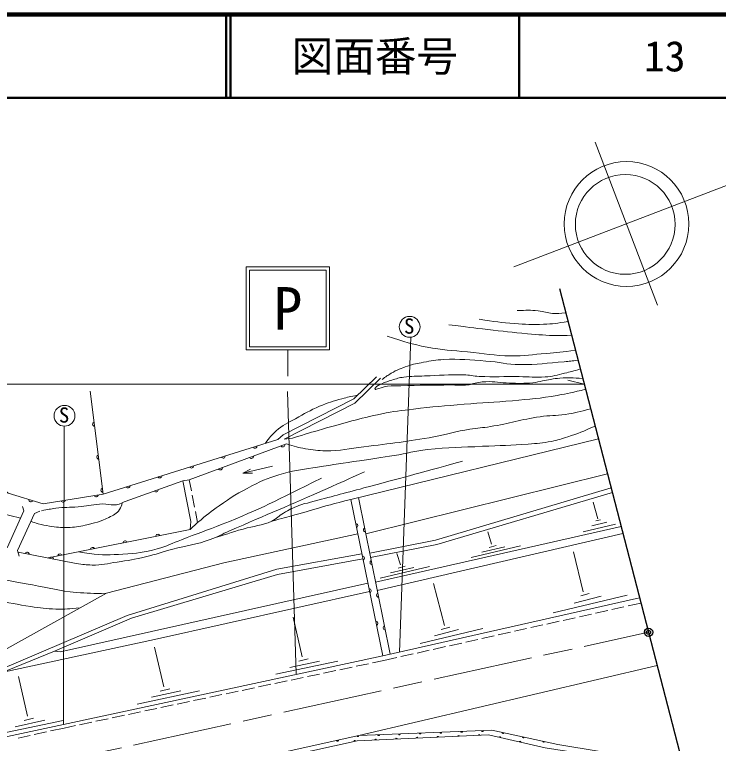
# Model space of a CAD drawing. Units: millimetres, scale not verified. Extents: x 40000 to 680000, y 20000 to 380000.
# Drawn here: x 483284 to 567951, y 292346 to 380000 of the extents above; entities that cross this region are included whole.
import ezdxf
from ezdxf.enums import TextEntityAlignment as Align

# ---------------------------------------------------------------- set-up
doc = ezdxf.new("R2010")
doc.units = ezdxf.units.MM
doc.header["$LTSCALE"] = 1000
doc.header["$PDMODE"] = 32
doc.header["$PDSIZE"] = 500
doc.linetypes.add('CHAIN', pattern=[18.5, 12, -1.5, 3.5, -1.5])
for name, color, linetype, lineweight in [('M-BGD', 7, 'Continuous', 13), ('M-BMK', 2, 'CHAIN', 13), ('M-BMK-SRVR', 3, 'Continuous', 25), ('M-STR-HTXT', 7, 'Continuous', 13), ('M-STR-STRC', 7, 'Continuous', 13), ('M-TTL', 2, 'Continuous', 140), ('M-TTL-LINE', 7, 'Continuous', 50)]:
    doc.layers.add(name, color=color, linetype=linetype, lineweight=lineweight)
doc.layers.add('M-OTRS', color=6, linetype='Continuous')
doc.layers.add('M-TTL-TXT', color=7, linetype='Continuous')
doc.styles.add('ＭＳ ゴシック', font='')
doc.styles.get('ＭＳ ゴシック').set_extended_font_data('MS Gothic')

msp = doc.modelspace()

# ---------------------------------------------------------------- linework, layer by layer
at = {"layer": 'M-BGD'}
for p, q in [((530954, 341205), (529604, 303329)), ((524082, 333778), (526834, 336437)), ((527285, 336291), (524215, 333260)), ((492371, 334712), (493935, 322339)), ((515601, 329458), (524082, 333778)), ((524215, 333260), (515721, 328940)), ((489267, 330497), (489176, 294631)), ((514945, 328904), (515601, 329458)), ((515721, 328940), (516718, 329059)), ((523727, 321699), (553516, 328982)), ((504297, 324046), (515977, 328366)), ((514299, 325709), (510753, 324845)), ((510753, 324845), (511652, 325318)), ((510753, 324845), (511905, 324838)), ((525541, 317538), (554608, 324764)), ((496567, 321457), (503519, 323926)), ((503519, 323926), (504297, 324046)), ((503519, 323926), (504476, 319041)), ((504297, 324046), (504559, 322704)), ((533928, 316802), (555041, 323092)), ((504655, 322214), (504944, 320742)), ((527577, 302870), (523727, 321699)), ((524655, 321926), (528462, 303070)), ((534094, 316282), (555193, 322507)), ((484414, 320320), (484235, 320859)), ((553458, 319355), (552873, 321375)), ((484414, 320320), (482401, 315874)), ((485661, 320002), (483647, 315556)), ((485661, 320002), (486328, 320261)), ((505040, 320251), (505303, 318910)), ((553218, 319115), (553777, 319248)), ((504476, 319041), (504416, 318084)), ((504416, 318084), (505303, 318910)), ((526709, 311755), (556244, 318448)), ((551676, 317786), (555558, 318730)), ((552713, 318530), (554508, 318956)), ((504416, 318084), (487322, 314647)), ((508449, 314066), (524579, 317534)), ((556469, 317578), (526912, 310748)), ((540657, 316297), (540205, 317799)), ((526005, 315242), (533928, 316802)), ((483647, 315556), (483832, 314862)), ((526112, 314713), (534094, 316282)), ((538224, 314702), (544140, 316111)), ((539474, 315340), (542265, 316005)), ((540391, 315912), (541229, 316151)), ((490690, 313995), (483703, 315347)), ((514847, 313287), (525067, 315147)), ((529693, 313813), (529278, 315194)), ((551693, 310588), (550537, 315393)), ((494340, 310399), (508449, 314066)), ((514907, 312649), (525188, 314553)), ((514847, 313287), (496844, 307747)), ((527261, 312218), (533176, 313627)), ((528510, 312856), (531302, 313520)), ((529427, 313427), (530265, 313666)), ((497338, 307395), (514907, 312649)), ((525785, 311634), (488818, 303367)), ((534999, 306522), (533683, 311586)), ((477524, 301050), (494340, 310399)), ((500134, 304836), (525992, 310624)), ((551394, 310090), (552391, 310389)), ((558469, 309854), (527577, 302870)), ((548084, 308036), (556977, 310170)), ((550617, 309212), (553827, 310070)), ((555126, 308451), (556590, 308778)), ((557078, 308886), (558630, 309233)), ((496844, 307747), (477677, 299583)), ((551222, 307579), (552686, 307906)), ((553174, 308015), (554638, 308342)), ((488076, 303434), (497338, 307395)), ((517886, 302744), (516790, 307516)), ((547318, 306707), (548782, 307034)), ((549270, 307143), (550734, 307470)), ((532068, 304348), (539605, 306183)), ((533783, 305266), (536694, 306043)), ((534601, 306063), (535637, 306342)), ((543414, 305836), (544878, 306163)), ((545366, 306272), (546830, 306599)), ((539510, 304964), (540974, 305291)), ((541462, 305400), (542926, 305727)), ((481924, 300932), (500134, 304836)), ((535606, 304093), (537070, 304420)), ((537558, 304528), (539022, 304855)), ((477530, 299144), (488076, 303434)), ((488818, 303367), (488076, 303434)), ((501225, 299169), (500128, 303941)), ((531702, 303221), (533166, 303548)), ((533654, 303657), (535118, 303984)), ((489176, 294631), (527577, 302870)), ((517461, 302226), (518604, 302505)), ((527710, 302330), (529263, 302676)), ((529751, 302785), (531215, 303112)), ((514696, 300657), (522180, 302239)), ((516398, 301468), (519947, 302252)), ((524372, 301624), (525840, 301935)), ((560581, 301700), (524714, 293297)), ((526329, 302038), (527710, 302330)), ((518502, 300384), (519969, 300694)), ((520459, 300798), (521926, 301108)), ((522415, 301211), (523883, 301521)), ((484847, 295628), (483750, 300400)), ((514588, 299557), (516056, 299867)), ((516545, 299971), (518013, 300281)), ((500799, 298651), (501942, 298930)), ((510675, 298731), (512142, 299041)), ((512631, 299144), (514099, 299454)), ((498034, 297082), (505518, 298664)), ((499736, 297893), (503285, 298678)), ((506761, 297904), (508228, 298214)), ((508718, 298317), (510185, 298627)), ((502847, 297077), (504315, 297387)), ((504804, 297490), (506272, 297800)), ((498934, 296250), (500401, 296560)), ((500890, 296663), (502358, 296973)), ((495020, 295423), (496488, 295733)), ((496977, 295837), (498444, 296147)), ((489176, 294631), (477741, 292156)), ((481657, 293541), (489140, 295123)), ((483358, 294352), (486907, 295136)), ((484421, 295110), (485565, 295389)), ((491106, 294596), (492574, 294906)), ((493063, 295010), (494531, 295320)), ((485652, 293419), (487117, 293738)), ((487606, 293845), (489236, 294201)), ((489236, 294201), (490617, 294493)), ((483698, 292992), (485163, 293312))]:
    msp.add_line(p, q, dxfattribs=at)
for points in [[(472581, 331042), (482495, 322429), (486712, 321173), (493935, 322339), (514945, 328904)], [(377915, 261818), (476832, 282659), (524714, 293297), (540699, 293923), (548640, 292228), (563675, 289751)], [(563816, 289208), (547111, 291836), (540292, 293361), (524510, 292670), (477007, 282202), (406154, 266919), (377931, 261347)]]:
    msp.add_lwpolyline(points, dxfattribs=at)
for centre in [(530810, 342447), (489290, 331747)]:
    msp.add_circle(centre, 1250, dxfattribs=at)
for centre, radius, start, end in [((492928, 330751), 256, 109.8872, 264.52644), ((512197, 328104), 256, 210.03209, 4.67132), ((515532, 328261), 256, 212.97697, 7.6162), ((493430, 326782), 256, 109.8872, 264.52644), ((508379, 326911), 256, 210.03209, 4.67132), ((511780, 326873), 256, 212.97697, 7.6162), ((504561, 325718), 256, 210.03209, 4.67132), ((508029, 325486), 256, 212.97697, 7.6162), ((500743, 324525), 256, 210.03209, 4.67132), ((493932, 322814), 256, 109.8872, 264.52644), ((496925, 323332), 256, 210.03209, 4.67132), ((500317, 322849), 256, 212.23352, 6.87275), ((493087, 322259), 256, 201.85392, 356.49315), ((485259, 321665), 256, 176.09304, 330.73228), ((489138, 321621), 256, 201.85392, 356.49315), ((524316, 318535), 256, 294.23774, 88.87697), ((525502, 318016), 256, 114.09636, 268.7356), ((500506, 317240), 256, 24.04896, 178.68819), ((496584, 316452), 256, 24.04896, 178.68819), ((492663, 315663), 256, 24.04896, 178.68819), ((484789, 315080), 256, 1.72632, 156.36555), ((487734, 314510), 256, 1.72632, 156.36555), ((488741, 314875), 256, 24.04896, 178.68819), ((525118, 314616), 256, 294.23774, 88.87697), ((526294, 314095), 256, 114.09636, 268.7356), ((525919, 310697), 256, 294.23774, 88.87697), ((527085, 310175), 256, 114.09636, 268.7356), ((526721, 306778), 256, 294.23774, 88.87697), ((527877, 306254), 256, 114.09636, 268.7356), ((534568, 293683), 100, 182.24407, 2.24407), ((537066, 293781), 100, 182.24407, 2.24407), ((539564, 293879), 100, 182.24407, 2.24407), ((542033, 293638), 100, 167.95192, 347.95192), ((524579, 293267), 100, 192.5253, 12.5253), ((526702, 292766), 100, 2.50788, 182.50788), ((527074, 293389), 100, 182.24407, 2.24407), ((529200, 292876), 100, 2.50788, 182.50788), ((529572, 293487), 100, 182.24407, 2.24407), ((531698, 292985), 100, 2.50788, 182.50788), ((532070, 293585), 100, 182.24407, 2.24407), ((534195, 293094), 100, 2.50788, 182.50788), ((536693, 293204), 100, 2.50788, 182.50788), ((539190, 293313), 100, 2.50788, 182.50788), ((541656, 293056), 100, 347.39139, 167.39139), ((544478, 293116), 100, 167.95192, 347.95192), ((522138, 292724), 100, 192.5253, 12.5253), ((524212, 292604), 100, 12.42691, 192.42691), ((544095, 292511), 100, 347.39139, 167.39139), ((546923, 292595), 100, 167.95192, 347.95192)]:
    msp.add_arc(centre, radius, start, end, dxfattribs=at)
for points, knots in [([(543727, 344395), (544907, 344441), (545283, 344477), (546270, 344365), (546953, 344287), (547318, 344109), (548004, 344066), (548626, 344027), (548870, 344045), (549598, 344113)], [0, 0, 0, 0, 1, 1, 1, 2, 2, 2, 3, 3, 3, 3]), ([(539151, 343378), (541164, 343060), (541748, 342952), (543428, 342840), (544781, 342749), (545544, 342679), (546898, 342750), (548062, 342811), (548487, 342868), (549864, 343087)], [0, 0, 0, 0, 1, 1, 1, 2, 2, 2, 3, 3, 3, 3]), ([(535533, 342690), (537795, 342404), (538374, 342330), (540198, 342122), (542066, 341909), (543111, 341775), (544984, 341614), (546383, 341493), (547168, 341410), (548572, 341404), (549244, 341402), (549474, 341399), (550293, 341431)], [0, 0, 0, 0, 1, 1, 1, 2, 2, 2, 3, 3, 3, 4, 4, 4, 4]), ([(528115, 341344), (530304, 340608), (530996, 340373), (532901, 339999), (534782, 339629), (535869, 339628), (537776, 339430), (539806, 339220), (540939, 338980), (542980, 338952), (544642, 338929), (545570, 339106), (547227, 339251), (548611, 339372), (549058, 339418), (550765, 339606)], [0, 0, 0, 0, 1, 1, 1, 2, 2, 2, 3, 3, 3, 4, 4, 4, 5, 5, 5, 5]), ([(527485, 336122), (527973, 336495), (528140, 336602), (528588, 336867), (529305, 337290), (529757, 337440), (530542, 337717), (531277, 337977), (531716, 338044), (532483, 338183), (533422, 338351), (533949, 338466), (534902, 338515), (536887, 338616), (538003, 338458), (539986, 338335), (541597, 338236), (542480, 337885), (544094, 337897), (546170, 337912), (547330, 338065), (549397, 338256), (550052, 338316), (550264, 338333), (551073, 338420)], [0, 0, 0, 0, 1, 1, 1, 2, 2, 2, 3, 3, 3, 4, 4, 4, 5, 5, 5, 6, 6, 6, 7, 7, 7, 8, 8, 8, 8]), ([(551341, 337381), (550443, 337110), (550188, 337038), (549437, 336860), (548535, 336646), (548030, 336485), (547104, 336421), (545892, 336338), (545209, 336452), (543994, 336461), (542109, 336476), (541052, 336409), (539169, 336481), (538433, 336509), (538031, 336671), (537295, 336680), (535464, 336704), (534438, 336620), (532609, 336541), (531627, 336498), (531071, 336529), (530097, 336401), (529524, 336326), (529216, 336204), (528661, 336042), (528176, 335901), (527905, 335813), (527445, 335604), (527121, 335456), (526879, 335398), (526685, 335099), (526646, 335039), (526607, 334950), (526641, 334921), (526727, 334849), (526916, 334992), (527093, 335037), (527508, 335141), (527730, 335262), (528156, 335302), (528777, 335361), (529128, 335347), (529751, 335365), (532097, 335431), (533412, 335439), (535759, 335453), (536455, 335457), (536846, 335401), (537541, 335440), (538160, 335474), (538484, 335658), (539096, 335759), (539441, 335816), (539637, 335840), (539986, 335852), (541089, 335889), (541702, 335707), (542804, 335679), (543910, 335652), (544535, 335612), (545636, 335719), (546099, 335764), (546349, 335856), (546805, 335945), (547179, 336017), (547386, 336072), (547762, 336131), (548202, 336200), (548449, 336235), (548892, 336277), (549960, 336379), (550359, 336314), (551638, 336236)], [0, 0, 0, 0, 1, 1, 1, 2, 2, 2, 3, 3, 3, 4, 4, 4, 5, 5, 5, 6, 6, 6, 7, 7, 7, 8, 8, 8, 9, 9, 9, 10, 10, 10, 11, 11, 11, 12, 12, 12, 13, 13, 13, 14, 14, 14, 15, 15, 15, 16, 16, 16, 17, 17, 17, 18, 18, 18, 19, 19, 19, 20, 20, 20, 21, 21, 21, 22, 22, 22, 23, 23, 23, 24, 24, 24, 24]), ([(516718, 329059), (518441, 329599), (518901, 329730), (520307, 330136), (523075, 330935), (524631, 331373), (527445, 331990), (528921, 332314), (529774, 332361), (531273, 332549), (533641, 332845), (534977, 332922), (537354, 333127), (539634, 333323), (540918, 333352), (543197, 333566), (545297, 333763), (546485, 333822), (548560, 334204), (549901, 334450), (550369, 334546), (551972, 334947)], [0, 0, 0, 0, 1, 1, 1, 2, 2, 2, 3, 3, 3, 4, 4, 4, 5, 5, 5, 6, 6, 6, 7, 7, 7, 7]), ([(513467, 328442), (513969, 329160), (514182, 329413), (514744, 329937), (515530, 330669), (516142, 330863), (517077, 331392), (518183, 332019), (518796, 332394), (519968, 332888), (520992, 333319), (521585, 333526), (522660, 333805), (523383, 333993), (523643, 334052), (524529, 334210)], [0, 0, 0, 0, 1, 1, 1, 2, 2, 2, 3, 3, 3, 4, 4, 4, 5, 5, 5, 5]), ([(552580, 332596), (551166, 332215), (550735, 332097), (549527, 331911), (548356, 331730), (547677, 331824), (546506, 331642), (544152, 331274), (542873, 330851), (540525, 330445), (539562, 330279), (539005, 330309), (538042, 330146), (536346, 329859), (535430, 329522), (533736, 329219), (530460, 328634), (528604, 328428), (525302, 328023), (523506, 327802), (522504, 327518), (520696, 327544), (519745, 327558), (519209, 327618), (518273, 327783), (517362, 327945), (517032, 328044), (515977, 328366)], [0, 0, 0, 0, 1, 1, 1, 2, 2, 2, 3, 3, 3, 4, 4, 4, 5, 5, 5, 6, 6, 6, 7, 7, 7, 8, 8, 8, 9, 9, 9, 9]), ([(505303, 318910), (506483, 319899), (506844, 320178), (507885, 320920), (509348, 321962), (510210, 322500), (511813, 323312), (513245, 324038), (514096, 324371), (515641, 324808), (517204, 325249), (518128, 325292), (519729, 325565), (521694, 325900), (522802, 326043), (524773, 326343), (526408, 326592), (527329, 326701), (528960, 326971), (530529, 327231), (531390, 327495), (532968, 327689), (535535, 328004), (536995, 327939), (539578, 328077), (541727, 328193), (542935, 328179), (545081, 328347), (546171, 328432), (546788, 328469), (547862, 328676), (548647, 328827), (549073, 328977), (549836, 329214), (551154, 329622), (551595, 329847), (553120, 330514)], [0, 0, 0, 0, 1, 1, 1, 2, 2, 2, 3, 3, 3, 4, 4, 4, 5, 5, 5, 6, 6, 6, 7, 7, 7, 8, 8, 8, 9, 9, 9, 10, 10, 10, 11, 11, 11, 12, 12, 12, 12]), ([(484012, 319432), (482722, 319745), (482344, 319860), (481295, 320200), (479588, 320753), (478656, 321157), (477048, 321954), (476380, 322285), (476041, 322549), (475473, 323031), (474076, 324216), (473602, 325192), (472383, 326560), (471051, 328054), (470616, 328523), (468933, 330348)], [0, 0, 0, 0, 1, 1, 1, 2, 2, 2, 3, 3, 3, 4, 4, 4, 5, 5, 5, 5]), ([(506821, 316877), (508714, 317506), (509216, 317676), (510769, 318133), (512117, 318530), (512967, 318489), (514238, 319090), (514831, 319370), (515059, 319703), (515617, 320047), (516311, 320476), (516739, 320651), (517491, 320964), (518009, 321180), (518333, 321203), (518874, 321350), (521383, 322033), (522795, 322392), (525307, 323065), (529937, 324305), (531387, 324704), (537151, 326275)], [0, 0, 0, 0, 1, 1, 1, 2, 2, 2, 3, 3, 3, 4, 4, 4, 5, 5, 5, 6, 6, 6, 7, 7, 7, 7]), ([(490690, 313995), (491559, 313843), (491859, 313817), (492615, 313796), (493791, 313764), (494441, 313984), (495605, 314155), (496956, 314355), (497717, 314464), (499045, 314783), (500332, 315093), (501028, 315361), (502305, 315711), (504062, 316191), (505119, 316227), (506821, 316877), (507739, 317228), (508223, 317499), (509124, 317894), (513728, 319915), (516345, 320960), (520937, 323008), (522681, 323785), (523235, 324030), (525394, 325012)], [0, 0, 0, 0, 1, 1, 1, 2, 2, 2, 3, 3, 3, 4, 4, 4, 5, 5, 5, 6, 6, 6, 7, 7, 7, 8, 8, 8, 8]), ([(491022, 315391), (491618, 315260), (491808, 315242), (492316, 315172), (493866, 314958), (494760, 315025), (496323, 315112), (497951, 315204), (498881, 315299), (500451, 315740), (501618, 316069), (502218, 316417), (503352, 316847), (505266, 317574), (506353, 317945), (508256, 318701), (513045, 320605), (514585, 321480), (520220, 324264)], [0, 0, 0, 0, 1, 1, 1, 2, 2, 2, 3, 3, 3, 4, 4, 4, 5, 5, 5, 6, 6, 6, 6]), ([(514238, 319090), (515585, 319443), (515931, 319535), (517013, 319835), (518365, 320209), (519111, 320457), (520462, 320831), (521734, 321183), (522143, 321290), (523727, 321699)], [0, 0, 0, 0, 1, 1, 1, 2, 2, 2, 3, 3, 3, 3]), ([(496229, 321263), (496153, 320918), (496082, 320761), (495910, 320479), (495586, 319945), (495178, 319816), (494621, 319535), (493580, 319010), (492921, 318872), (491789, 318591), (490981, 318391), (490508, 318354), (489676, 318312), (488813, 318268), (488325, 318358), (487469, 318485), (486935, 318564), (486631, 318607), (486114, 318764), (485767, 318869), (485642, 318913), (485242, 319077)], [0, 0, 0, 0, 1, 1, 1, 2, 2, 2, 3, 3, 3, 4, 4, 4, 5, 5, 5, 6, 6, 6, 7, 7, 7, 7]), ([(486539, 320333), (487338, 320497), (487572, 320534), (488240, 320625), (489282, 320768), (489879, 320706), (490925, 320811), (491935, 320912), (492494, 321031), (493504, 321130), (494565, 321234), (495278, 320783), (496229, 321263), (496365, 321332), (496437, 321354), (496567, 321457)], [0, 0, 0, 0, 1, 1, 1, 2, 2, 2, 3, 3, 3, 4, 4, 4, 5, 5, 5, 5]), ([(494340, 310399), (492642, 310378), (492123, 310400), (490709, 310514), (488630, 310682), (487496, 311028), (485445, 311412), (483338, 311806), (482135, 311940), (480062, 312488), (477851, 313072), (476660, 313573), (474529, 314402), (473075, 314968), (472404, 315818), (470850, 315958), (469992, 316034), (469530, 315700), (468687, 315519), (467237, 315208), (466366, 315226), (464978, 314701), (464252, 314427), (463857, 314224), (463204, 313804), (462547, 313382), (462262, 313023), (461589, 312628), (461126, 312356), (460950, 312263), (460369, 311998)], [0, 0, 0, 0, 1, 1, 1, 2, 2, 2, 3, 3, 3, 4, 4, 4, 5, 5, 5, 6, 6, 6, 7, 7, 7, 8, 8, 8, 9, 9, 9, 10, 10, 10, 10]), ([(462108, 310325), (462503, 310482), (462643, 310553), (462955, 310754), (463414, 311048), (463579, 311332), (463971, 311711), (464447, 312170), (464590, 312587), (465168, 312907), (465785, 313249), (466202, 313326), (466902, 313415), (467737, 313522), (468219, 313501), (469056, 313415), (470155, 313303), (470788, 313252), (471837, 312907), (473165, 312470), (473816, 311985), (475127, 311501), (477380, 310670), (478661, 310237), (480989, 309647), (482628, 309232), (483565, 309066), (485236, 308810), (486408, 308630), (487071, 308541), (488257, 308510), (489394, 308481), (489812, 308515), (491166, 308634)], [0, 0, 0, 0, 1, 1, 1, 2, 2, 2, 3, 3, 3, 4, 4, 4, 5, 5, 5, 6, 6, 6, 7, 7, 7, 8, 8, 8, 9, 9, 9, 10, 10, 10, 11, 11, 11, 11])]:
    msp.add_open_spline(points, degree=3, knots=knots, dxfattribs=at)
at = {"layer": 'M-BMK'}
msp.add_line((461450, 284234), (559542, 305713), dxfattribs=at)
at = {"layer": 'M-BMK-SRVR'}
for p, q in [((548841, 347039), (559542, 305713)), ((559542, 305713), (576874, 238780))]:
    msp.add_line(p, q, dxfattribs=at)
msp.add_circle((559542, 305713), 500, dxfattribs=at)
at = {"layer": 'M-OTRS'}
msp.add_point((559542, 305713), dxfattribs=at)
at = {"layer": 'M-STR-HTXT'}
for p, q in [((551817, 335545), (549817, 336045)), ((401045, 335545), (551817, 335545))]:
    msp.add_line(p, q, dxfattribs=at)
at = {"layer": 'M-STR-STRC'}
for p, q in [((553124, 364661), (560641, 345053)), ((543344, 349666), (574184, 361490)), ((521156, 349662), (511156, 349662)), ((511156, 349662), (511156, 339662)), ((520763, 349269), (511549, 349269)), ((511549, 349269), (511549, 340055)), ((520763, 340055), (520763, 349269)), ((521155, 339663), (521156, 349662)), ((521156, 339662), (511156, 339662)), ((520763, 340055), (511549, 340055)), ((516156, 339662), (516156, 336520)), ((516108, 334650), (517147, 300704))]:
    msp.add_line(p, q, dxfattribs=at)
for centre, radius in [((556898, 354817), 7500), ((556747, 354769), 6000)]:
    msp.add_circle(centre, radius, dxfattribs=at)
at = {"layer": 'M-TTL'}
msp.add_line((680000, 380000), (40000, 380000), dxfattribs=at)
at = {"layer": 'M-TTL-LINE'}
for p, q in [((508747, 380000), (508747, 370000)), ((509247, 380000), (509247, 370000)), ((543997, 380000), (543997, 370000)), ((40000, 370000), (680000, 370000))]:
    msp.add_line(p, q, dxfattribs=at)

# ---------------------------------------------------------------- texts
at = {"layer": 'M-BGD', "style": 'ＭＳ ゴシック'}
for p in [(530132, 341073), (488612, 330374)]:
    msp.add_text('S', height=1833, dxfattribs=at).set_placement(p, align=Align.BOTTOM_LEFT)
at = {"layer": 'M-STR-STRC', "style": 'ＭＳ ゴシック'}
msp.add_text('P', height=5132, dxfattribs=at).set_placement((516156, 344662), align=Align.MIDDLE_CENTER)
at = {"layer": 'M-TTL-TXT', "style": 'ＭＳ ゴシック'}
for s, p in [('図面番号', (526622, 375000)), ('13', (561497, 375000))]:
    msp.add_text(s, height=3666, dxfattribs=at).set_placement(p, align=Align.MIDDLE_CENTER)

doc.saveas('drawing.dxf')
